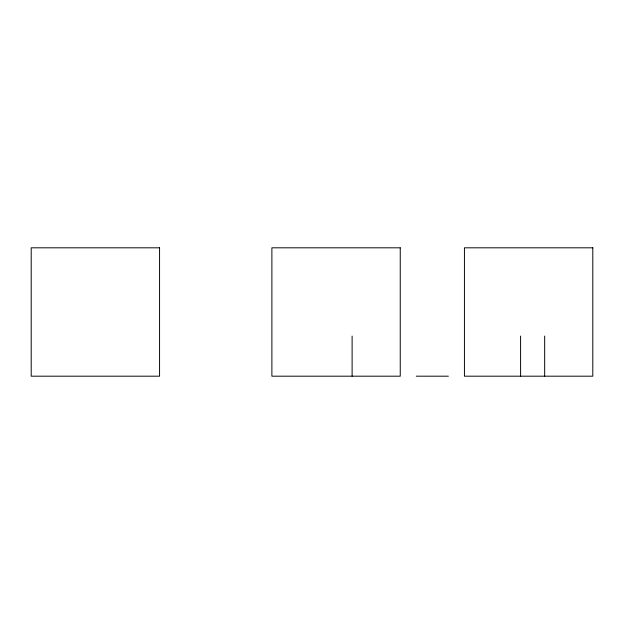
<?xml version="1.0" encoding="UTF-8"?>
<svg xmlns="http://www.w3.org/2000/svg" width="624" height="624" viewBox="0 0 624 624"><rect width="100%" height="100%" fill="white"/><g stroke="black" fill="none" stroke-linecap="round" stroke-linejoin="round"><path stroke-width="0.94" d="M416.294 376.186L448.391 376.186M544.666 336.071L544.666 376.186M520.595 336.071L520.595 376.186M352.115 336.071L352.115 376.186M159.565 247.814L31.2 247.814L31.2 376.186L159.565 376.186L159.565 247.814M400.249 247.814L271.885 247.814L271.885 376.186L400.249 376.186L400.249 247.814M592.8 247.814L464.435 247.814L464.435 376.186L592.8 376.186L592.8 247.814"/></g></svg>
